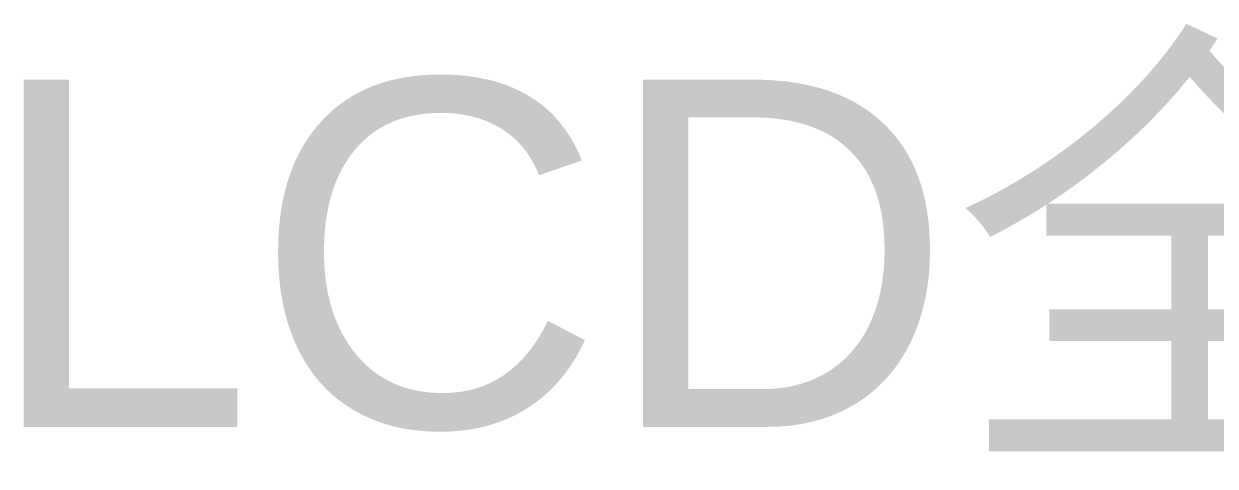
# Model space of a CAD drawing. Header units: millimetres. Extents: x 963 to 1606, y 260 to 429.
# Drawn here: x 1130.87 to 1145.35, y 316.99 to 322.36 of the extents above; entities that cross this region are included whole.
import ezdxf

# ---------------------------------------------------------------- set-up
doc = ezdxf.new("R2010")
doc.units = ezdxf.units.MM
doc.header["$LTSCALE"] = 2
doc.layers.add('title', color=7, linetype='Continuous')
doc.styles.add('title', font='arial.ttf', dxfattribs={"width": 0.8, "height": 5})

msp = doc.modelspace()

# ---------------------------------------------------------------- texts
at = {"layer": 'title', "color": 3, "style": 'title'}
msp.add_text('LCD全显效果图', height=4.216169778489385, dxfattribs=at).set_placement((1130.388000000014, 317.4637961856614))

doc.saveas('drawing.dxf')
